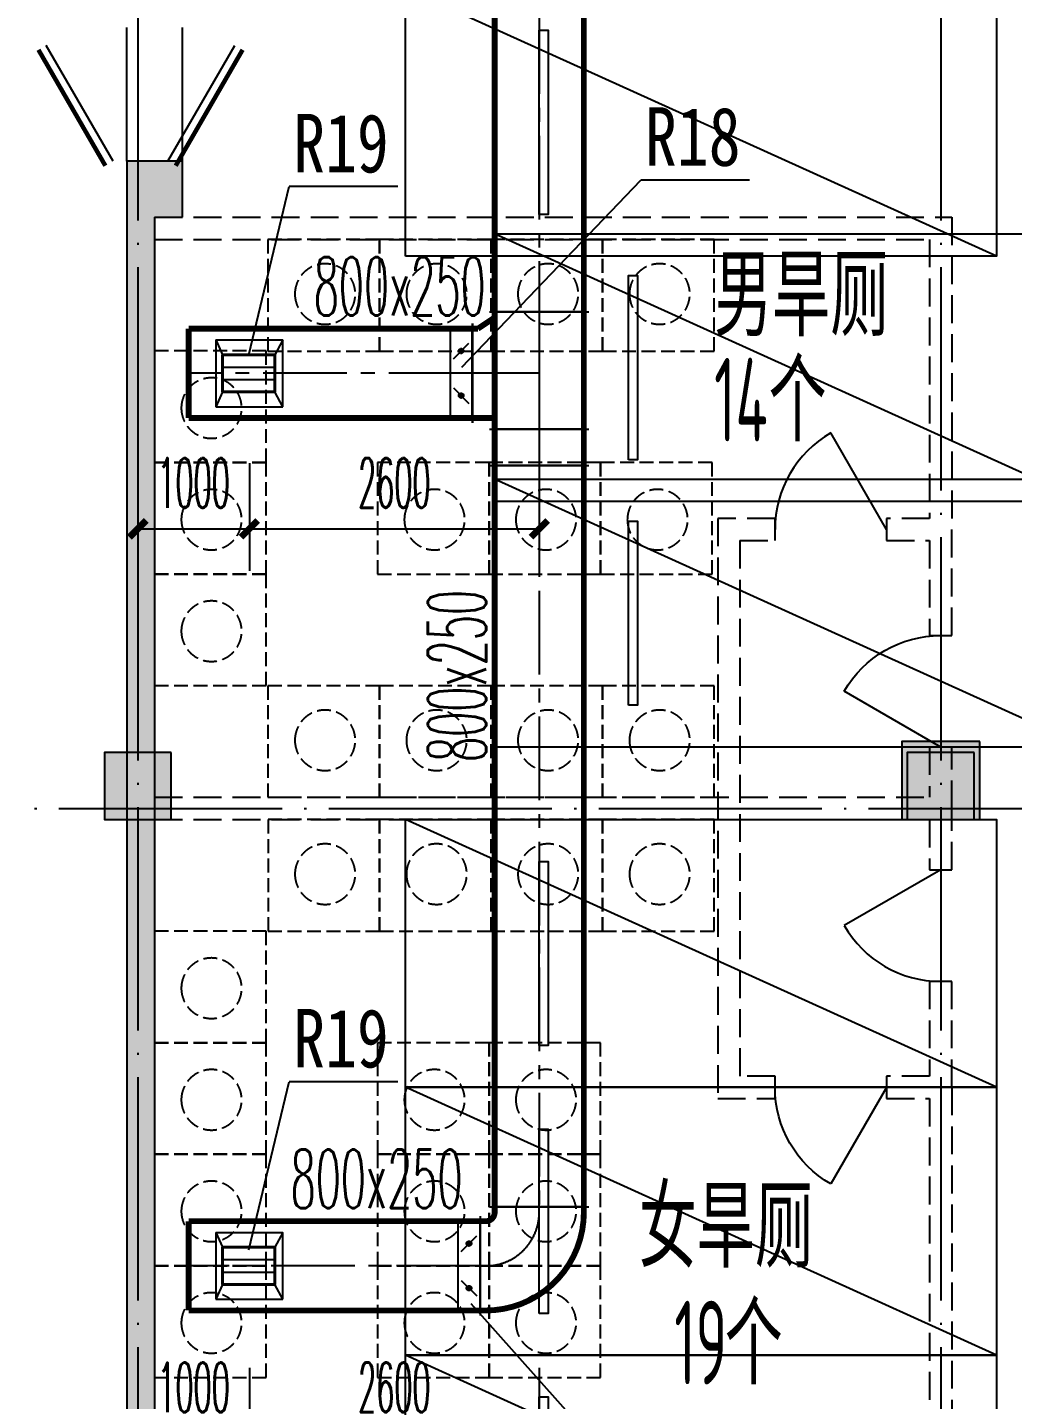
# Model space of a CAD drawing. Extents: x -888467 to -675969, y -675351 to -419232.
# Drawn here: x -776429 to -767595, y -480837 to -468539 of the extents above; entities that cross this region are included whole.
import ezdxf

# ---------------------------------------------------------------- set-up
doc = ezdxf.new("R2010")
doc.units = 0
doc.header["$LTSCALE"] = 1000
for name, pattern in [('__DASH', [0.35, 0.25, -0.1]), ('CENTER2', [1.125, 0.75, -0.125, 0.125, -0.125]), ('DASH', [0.35, 0.25, -0.1]), ('DOTE', [2.42, 2, -0.2, 0.02, -0.2])]:
    doc.linetypes.add(name, pattern=pattern)
doc.layers.get('0').update_dxf_attribs({"linetype": 'CONTINUOUS'})
doc.layers.get('Defpoints').update_dxf_attribs({"linetype": 'CONTINUOUS'})
for name, color, linetype in [('A-Pkng-Bdry', 132, 'CONTINUOUS'), ('A-WALL-PATT', 252, 'CONTINUOUS'), ('ACS_COM', 7, 'CONTINUOUS'), ('DIM_LEAD', 3, 'CONTINUOUS'), ('DOTE', 252, 'CONTINUOUS'), ('DUCT-回风风口', 7, 'CONTINUOUS'), ('DUCT-送风中心线', 5, 'CENTER2'), ('DUCT-送风标注', 3, 'CONTINUOUS'), ('DUCT-送风法兰', 3, 'CONTINUOUS'), ('DUCT-送风管', 4, 'CONTINUOUS'), ('DUCT-送风管端线', 3, 'CONTINUOUS'), ('DUCT-送风阀门', 7, 'CONTINUOUS'), ('J-战时', 6, 'CONTINUOUS'), ('TH_DIM', 3, 'CONTINUOUS'), ('停车', 32, 'CONTINUOUS'), ('建筑层', 253, 'CONTINUOUS'), ('看线', 30, 'CONTINUOUS'), ('结构柱子', 253, 'CONTINUOUS'), ('风量标注', 3, 'CONTINUOUS')]:
    doc.layers.add(name, color=color, linetype=linetype)
doc.styles.add('-黑体', font='', dxfattribs={"width": 0.8})
doc.styles.add('_TCH_DIM_T3', font='simplex.shx', dxfattribs={"width": 0.423529, "bigfont": 'gbcbig.shx'})
doc.styles.add('HZF', font='simplex.shx', dxfattribs={"width": 0.5, "bigfont": 'gbcbig.shx'})
doc.styles.get("Standard").update_dxf_attribs({"font": 'GBENOR', "bigfont": 'GBCBIG'})
doc.styles.get('-黑体').set_extended_font_data('SimHei')
doc.dimstyles.new('_TCH_ARCH&&150', dxfattribs={"dimtxt": 446.25, "dimasz": 150, "dimexe": 375, "dimexo": 450, "dimgap": 189.375, "dimtad": 1, "dimdec": 0, "dimzin": 0, "dimdsep": 46, "dimtxsty": '_TCH_DIM_T3', "dimblk": 'ARCHTICK', "dimcen": 0.09, "dimclrt": 7, "dimazin": 2, "dimtfac": 1, "dimtdec": 0, "dimtix": 1, "dimtmove": 2, "dimatfit": 3, "dimfxl": 1, "dimtolj": 1, "dimtzin": 0, "dimarcsym": 0})

# ---------------------------------------------------------------- blocks, each defined once
blk = doc.blocks.new('ltcw')
at = {"layer": 'A-Pkng-Bdry', "color": 252}
blk.add_line((28605, 362729), (26205, 357429), dxfattribs=at)
for points in [[(28605, 357429), (26205, 357429), (26205, 362729), (28605, 362729)], [(28231, 358629), (26580, 358629), (26580, 358710), (28231, 358710)]]:
    blk.add_lwpolyline(points, close=True, dxfattribs=at)
blk = doc.blocks.new('ccce')
at = {"layer": 'J-战时', "color": 5, "linetype": 'DASH', "ltscale": 0.5}
blk.add_lwpolyline([(503445, 1033554), (504445, 1033554), (504445, 1032554), (503445, 1032554), (503445, 1033554)], dxfattribs=at)
blk.add_circle((503957, 1033043), 271, dxfattribs=at)
blk = doc.blocks.new('A$C36D574B9')
at = {"layer": '看线', "xscale": -1, "rotation": 90}
for p in [(1033554, 507445), (1033554, 506445), (1033554, 505445), (1033554, 504445)]:
    blk.add_blockref('ccce', p, dxfattribs=at)
blk = doc.blocks.new('A$C2B1B7B0A')
at = {"layer": '结构柱子'}
h = blk.add_hatch(color=253, dxfattribs=at)
h.dxf.hatch_style = 1
h.paths.add_polyline_path([(88750, 25400), (88050, 25400), (88050, 24700), (88750, 24700)])
h = blk.add_hatch(color=253, dxfattribs=at)
h.dxf.hatch_style = 1
h.paths.add_polyline_path([(81500, 25300), (80900, 25300), (80900, 24700), (81500, 24700)])
at = {"layer": '结构柱子', "color": 253}
for points in [[(88750, 25400), (88050, 25400), (88050, 24700), (88750, 24700)], [(81500, 25300), (80900, 25300), (80900, 24700), (81500, 24700)]]:
    blk.add_lwpolyline(points, close=True, dxfattribs=at)
blk = doc.blocks.new('_ArchTick')
at = {"color": 0, "linetype": 'ByBlock', "const_width": 0.4}
blk.add_lwpolyline([(-0.5, -0.5), (0.5, 0.5)], dxfattribs=at)
blk = doc.blocks.new('*D512')
at = {"layer": 'Defpoints', "color": 0, "transparency": 16777216}
for p in [(-774439, -480103), (-771839, -480103), (-771839, -481141)]:
    blk.add_point(p, dxfattribs=at)
at = {"layer": 'TH_DIM', "color": 0, "lineweight": -2, "transparency": 16777216}
for p, q in [((-774439, -480553), (-774439, -481516)), ((-771839, -480553), (-771839, -481516)), ((-774439, -481141), (-771839, -481141))]:
    blk.add_line(p, q, dxfattribs=at)
at = {"layer": 'TH_DIM', "color": 0, "lineweight": -2, "transparency": 16777216, "xscale": 150, "yscale": 150, "zscale": 150, "rotation": 180}
blk.add_blockref('_ArchTick', (-774439, -481141), dxfattribs=at)
at = {"layer": 'TH_DIM', "color": 0, "lineweight": -2, "transparency": 16777216, "xscale": 150, "yscale": 150, "zscale": 150}
blk.add_blockref('_ArchTick', (-771839, -481141), dxfattribs=at)
at = {"layer": 'TH_DIM', "color": 7, "transparency": 16777216, "insert": (-773139, -480728), "char_height": 446.2, "attachment_point": 5, "style": '_TCH_DIM_T3'}
blk.add_mtext('\\A1;2600', dxfattribs=at)
blk = doc.blocks.new('*D513')
at = {"layer": 'Defpoints', "color": 0, "transparency": 16777216}
for p in [(-775439, -480103), (-774439, -480103), (-774439, -481141)]:
    blk.add_point(p, dxfattribs=at)
at = {"layer": 'TH_DIM', "color": 0, "lineweight": -2, "transparency": 16777216}
for p, q in [((-775439, -480553), (-775439, -481516)), ((-774439, -480553), (-774439, -481516)), ((-775439, -481141), (-774439, -481141))]:
    blk.add_line(p, q, dxfattribs=at)
at = {"layer": 'TH_DIM', "color": 0, "lineweight": -2, "transparency": 16777216, "xscale": 150, "yscale": 150, "zscale": 150, "rotation": 180}
blk.add_blockref('_ArchTick', (-775439, -481141), dxfattribs=at)
at = {"layer": 'TH_DIM', "color": 0, "lineweight": -2, "transparency": 16777216, "xscale": 150, "yscale": 150, "zscale": 150}
blk.add_blockref('_ArchTick', (-774439, -481141), dxfattribs=at)
at = {"layer": 'TH_DIM', "color": 7, "transparency": 16777216, "insert": (-774939, -480728), "char_height": 446.2, "attachment_point": 5, "style": '_TCH_DIM_T3'}
blk.add_mtext('\\A1;1000', dxfattribs=at)
blk = doc.blocks.new('*D514')
at = {"layer": 'Defpoints', "color": 0, "transparency": 16777216}
for p in [(-774439, -471995), (-771839, -471995), (-771839, -473033)]:
    blk.add_point(p, dxfattribs=at)
at = {"layer": 'TH_DIM', "color": 0, "lineweight": -2, "transparency": 16777216}
for p, q in [((-774439, -472445), (-774439, -473408)), ((-771839, -472445), (-771839, -473408)), ((-774439, -473033), (-771839, -473033))]:
    blk.add_line(p, q, dxfattribs=at)
at = {"layer": 'TH_DIM', "color": 0, "lineweight": -2, "transparency": 16777216, "xscale": 150, "yscale": 150, "zscale": 150, "rotation": 180}
blk.add_blockref('_ArchTick', (-774439, -473033), dxfattribs=at)
at = {"layer": 'TH_DIM', "color": 0, "lineweight": -2, "transparency": 16777216, "xscale": 150, "yscale": 150, "zscale": 150}
blk.add_blockref('_ArchTick', (-771839, -473033), dxfattribs=at)
at = {"layer": 'TH_DIM', "color": 7, "transparency": 16777216, "insert": (-773139, -472621), "char_height": 446.2, "attachment_point": 5, "style": '_TCH_DIM_T3'}
blk.add_mtext('\\A1;2600', dxfattribs=at)
blk = doc.blocks.new('*D515')
at = {"layer": 'Defpoints', "color": 0, "transparency": 16777216}
for p in [(-775439, -471995), (-774439, -471995), (-774439, -473033)]:
    blk.add_point(p, dxfattribs=at)
at = {"layer": 'TH_DIM', "color": 0, "lineweight": -2, "transparency": 16777216}
for p, q in [((-775439, -472445), (-775439, -473408)), ((-774439, -472445), (-774439, -473408)), ((-775439, -473033), (-774439, -473033))]:
    blk.add_line(p, q, dxfattribs=at)
at = {"layer": 'TH_DIM', "color": 0, "lineweight": -2, "transparency": 16777216, "xscale": 150, "yscale": 150, "zscale": 150, "rotation": 180}
blk.add_blockref('_ArchTick', (-775439, -473033), dxfattribs=at)
at = {"layer": 'TH_DIM', "color": 0, "lineweight": -2, "transparency": 16777216, "xscale": 150, "yscale": 150, "zscale": 150}
blk.add_blockref('_ArchTick', (-774439, -473033), dxfattribs=at)
at = {"layer": 'TH_DIM', "color": 7, "transparency": 16777216, "insert": (-774939, -472621), "char_height": 446.2, "attachment_point": 5, "style": '_TCH_DIM_T3'}
blk.add_mtext('\\A1;1000', dxfattribs=at)
blk = doc.blocks.new('$DorLib2D$00000193')
at = {"color": 0}
blk.add_line((-0.5, 0.1), (0.366, 0.6), dxfattribs=at)
at = {"color": 0, "const_width": 0.0333}
blk.add_lwpolyline([(-0.533, 0.158), (0.333, 0.658)], dxfattribs=at)
blk = doc.blocks.new('$DorLib2D$00000228')
at = {"color": 0}
blk.add_line((0.5, 0), (0, 0.866), dxfattribs=at)
blk.add_arc((0.5, 0), 1, 120, 180, dxfattribs=at)
blk = doc.blocks.new('$风口$00000108')
for p, q in [((-250, 135), (-190, 75)), ((-250, -135), (-250, 135)), ((250, 135), (200, 75)), ((250, 135), (250, -135)), ((200, 25), (-190, 25)), ((200, -25), (-190, -25)), ((-250, -135), (-190, -75)), ((200, -75), (250, -135)), ((250, -135), (-250, -135))]:
    blk.add_line(p, q)
at = {"linetype": 'Continuous'}
blk.add_line((250, 135), (-250, 135), dxfattribs=at)
at = {"lineweight": 40}
for p, q in [((-190, 75), (200, 75)), ((-190, -75), (-190, 75)), ((200, 75), (200, -75)), ((-190, -75), (200, -75))]:
    blk.add_line(p, q, dxfattribs=at)

msp = doc.modelspace()

# ---------------------------------------------------------------- hatches: boundary and pattern name
at = {"layer": 'A-WALL-PATT'}
for points in [[(-775039.1, -470238.7), (-775039.1, -469738.7), (-775539.1, -469738.7), (-775539.1, -470238.7)], [(-775289.1, -470238.7), (-775539.1, -470238.7), (-775539.1, -482738.6), (-775289.1, -482738.6)]]:
    msp.add_hatch(color=256, dxfattribs=at).paths.add_polyline_path(points)
at = {"layer": '建筑层'}
h = msp.add_hatch(color=253, dxfattribs=at)
h.dxf.hatch_style = 1
h.paths.add_polyline_path([(-775139.1, -475038.7), (-775739.1, -475038.7), (-775739.1, -475638.7), (-775139.1, -475638.7)])
h = msp.add_hatch(color=253, dxfattribs=at)
h.dxf.hatch_style = 1
h.paths.add_polyline_path([(-767939.1, -475038.7), (-768539.1, -475038.7), (-768539.1, -475638.7), (-767939.1, -475638.7)])

# ---------------------------------------------------------------- linework, layer by layer
at = {"layer": 'DIM_LEAD'}
for p, q in [((-772533.6, -471582.9, 2310), (-770928.1, -469906.2, -12690)), ((-769953.6, -469906.2, -12690), (-770928.1, -469906.2, -12690)), ((-773108.5, -469965.7, -16431.9), (-774083, -469965.7, -16431.9)), ((-773108.5, -477987.8, -16431.9), (-774083, -477987.8, -16431.9)), ((-772452.2, -479975.2, 2310), (-770928.1, -481688.3, -12690))]:
    msp.add_line(p, q, dxfattribs=at)
at = {"layer": 'DOTE', "linetype": 'DOTE'}
for p, q in [((-775439.1, -448908.1), (-775439.1, -497433.1)), ((-768239.1, -448908.1), (-768239.1, -497433.1)), ((-860846.2, -475538.7), (-713239.1, -475538.7))]:
    msp.add_line(p, q, dxfattribs=at)
at = {"layer": 'DUCT-送风中心线'}
for p, q in [((-771839.1, -465009.7), (-771839.1, -471088.5)), ((-771839.1, -471088.7), (-771839.1, -471638.7)), ((-772439.5, -471638.7), (-774983.4, -471638.7)), ((-771839.1, -471638.7), (-772439.1, -471638.7)), ((-771839.1, -471638.7), (-771839.1, -472138.7)), ((-771839.1, -472138.7), (-771839.1, -472463.7)), ((-771839.1, -472463.9), (-771839.1, -479108.5)), ((-771839.1, -479158.7), (-771839.1, -479108.7)), ((-772369.5, -479638.7), (-774983.4, -479638.7)), ((-772369.1, -479638.7), (-772319.1, -479638.7))]:
    msp.add_line(p, q, dxfattribs=at)
msp.add_arc((-772319.1, -479158.7), 480, 270, 0, dxfattribs=at)
at = {"layer": 'DUCT-送风法兰'}
for p, q in [((-772284.1, -471088.6), (-771394.1, -471088.6)), ((-772439.4, -471193.7), (-772439.4, -472083.7)), ((-772439.2, -471193.7), (-772439.2, -472083.7)), ((-772284.1, -472138.6), (-771394.1, -472138.6)), ((-772284.1, -472138.8), (-771394.1, -472138.8)), ((-772284.1, -472463.8), (-771394.1, -472463.8)), ((-772284.1, -479108.6), (-771394.1, -479108.6)), ((-772369.4, -479193.7), (-772369.4, -480083.7)), ((-772369.2, -479193.7), (-772369.2, -480083.7))]:
    msp.add_line(p, q, dxfattribs=at)
at = {"layer": 'DUCT-送风管'}
for p, q in [((-772639.5, -471238.7, 0), (-772439.5, -471238.7, 0)), ((-772439.5, -472038.7, 0), (-772639.5, -472038.7, 0)), ((-772569.5, -479238.7, 0), (-772369.5, -479238.7, 0)), ((-772369.5, -480038.7, 0), (-772569.5, -480038.7, 0))]:
    msp.add_line(p, q, dxfattribs=at)
at = {"layer": 'DUCT-送风管', "const_width": 52.5}
for points in [[(-772239.1, -465009.7), (-772239.1, -471088.5)], [(-771439.1, -471088.5), (-771439.1, -465009.7)], [(-772239.1, -471138.7), (-772389.1, -471238.7)], [(-772239.1, -471088.7), (-772239.1, -471138.7)], [(-772239.1, -471138.7), (-772239.1, -472038.7)], [(-771439.1, -472138.7), (-771439.1, -471088.7)], [(-772439.5, -471238.7), (-774983.4, -471238.7)], [(-774983.4, -471238.7), (-774983.4, -472038.7)], [(-772389.1, -471238.7), (-772439.1, -471238.7)], [(-774983.4, -472038.7), (-772439.5, -472038.7)], [(-772439.1, -472038.7), (-772239.1, -472038.7)], [(-772239.1, -472038.7), (-772239.1, -472138.7)], [(-772239.1, -472138.7), (-772239.1, -472463.7)], [(-771439.1, -472138.7), (-771439.1, -472463.7)], [(-772239.1, -472463.9), (-772239.1, -479108.5)], [(-771439.1, -479108.5), (-771439.1, -472463.9)], [(-772239.1, -479108.7), (-772239.1, -479158.7)], [(-771439.1, -479158.7), (-771439.1, -479108.7)], [(-772369.5, -479238.7), (-774983.4, -479238.7)], [(-774983.4, -479238.7), (-774983.4, -480038.7)], [(-772319.1, -479238.7), (-772369.1, -479238.7)], [(-774983.4, -480038.7), (-772369.5, -480038.7)], [(-772369.1, -480038.7), (-772319.1, -480038.7)]]:
    msp.add_lwpolyline(points, dxfattribs=at)
for points in [[(-772319.1, -480038.7, 0.4142136), (-771439.1, -479158.7)], [(-772319.1, -479238.7, 0.4142136), (-772239.1, -479158.7)]]:
    msp.add_lwpolyline(points, format="xyb", dxfattribs=at)
at = {"layer": 'DUCT-送风管端线'}
for p, q in [((-772239.1, -471088.5), (-771439.1, -471088.5)), ((-771439.1, -471088.7), (-772239.1, -471088.7)), ((-772639.5, -471238.7, 0), (-772639.5, -472038.7, 0)), ((-772439.5, -471238.7, 0), (-772439.5, -472038.7, 0)), ((-772439.5, -472038.7), (-772439.5, -471238.7)), ((-772439.1, -471238.7), (-772439.1, -472038.7)), ((-772239.1, -472138.7), (-771439.1, -472138.7)), ((-771439.1, -472138.7), (-772239.1, -472138.7)), ((-772239.1, -472463.7), (-771439.1, -472463.7)), ((-771439.1, -472463.9), (-772239.1, -472463.9)), ((-772239.1, -479108.5), (-771439.1, -479108.5)), ((-771439.1, -479108.7), (-772239.1, -479108.7)), ((-772569.5, -479238.7, 0), (-772569.5, -480038.7, 0)), ((-772369.5, -479238.7, 0), (-772369.5, -480038.7, 0)), ((-772369.5, -480038.7), (-772369.5, -479238.7)), ((-772369.1, -480038.7), (-772369.1, -479238.7))]:
    msp.add_line(p, q, dxfattribs=at)
at = {"layer": 'DUCT-送风阀门'}
for p, q in [((-772609.5, -471508.7, 0), (-772469.5, -471368.7, 0)), ((-772561.6, -471438.7, 0), (-772561.2, -471434.7, 0)), ((-772561.2, -471442.8, 0), (-772561.6, -471438.7, 0)), ((-772561.2, -471434.7, 0), (-772560.1, -471430.7, 0)), ((-772560.1, -471446.7, 0), (-772561.2, -471442.8, 0)), ((-772560.1, -471430.7, 0), (-772558.3, -471427.1, 0)), ((-772558.3, -471450.4, 0), (-772560.1, -471446.7, 0)), ((-772558.3, -471427.1, 0), (-772555.8, -471423.8, 0)), ((-772555.8, -471453.7, 0), (-772558.3, -471450.4, 0)), ((-772555.8, -471423.8, 0), (-772552.8, -471421, 0)), ((-772552.8, -471456.4, 0), (-772555.8, -471453.7, 0)), ((-772554.5, -471438.7, 0), (-772554.2, -471435.9, 0)), ((-772554.2, -471441.6, 0), (-772554.5, -471438.7, 0)), ((-772554.2, -471435.9, 0), (-772553.4, -471433.1, 0)), ((-772553.4, -471444.3, 0), (-772554.2, -471441.6, 0)), ((-772553.4, -471433.1, 0), (-772552.1, -471430.6, 0)), ((-772552.1, -471446.8, 0), (-772553.4, -471444.3, 0)), ((-772552.8, -471421, 0), (-772549.3, -471418.9, 0)), ((-772549.3, -471458.6, 0), (-772552.8, -471456.4, 0)), ((-772552.1, -471430.6, 0), (-772550.3, -471428.4, 0)), ((-772550.3, -471449.1, 0), (-772552.1, -471446.8, 0)), ((-772550.3, -471428.4, 0), (-772548.2, -471426.5, 0)), ((-772548.2, -471450.9, 0), (-772550.3, -471449.1, 0)), ((-772550.2, -471438.7, 0), (-772550, -471436.7, 0)), ((-772550, -471440.8, 0), (-772550.2, -471438.7, 0)), ((-772550, -471436.7, 0), (-772549.4, -471434.7, 0)), ((-772549.4, -471442.7, 0), (-772550, -471440.8, 0)), ((-772549.4, -471434.7, 0), (-772548.5, -471432.9, 0)), ((-772548.5, -471444.5, 0), (-772549.4, -471442.7, 0)), ((-772549.3, -471418.9, 0), (-772545.5, -471417.4, 0)), ((-772545.5, -471460, 0), (-772549.3, -471458.6, 0)), ((-772548.5, -471432.9, 0), (-772547.2, -471431.3, 0)), ((-772547.2, -471446.1, 0), (-772548.5, -471444.5, 0)), ((-772548.2, -471426.5, 0), (-772545.7, -471425.1, 0)), ((-772545.7, -471452.4, 0), (-772548.2, -471450.9, 0)), ((-772547.2, -471431.3, 0), (-772545.7, -471430, 0)), ((-772545.7, -471447.5, 0), (-772547.2, -471446.1, 0)), ((-772545.7, -471425.1, 0), (-772543, -471424.1, 0)), ((-772545.7, -471430, 0), (-772543.9, -471429, 0)), ((-772543.9, -471448.5, 0), (-772545.7, -471447.5, 0)), ((-772543, -471453.3, 0), (-772545.7, -471452.4, 0)), ((-772545.5, -471417.4, 0), (-772541.5, -471416.7, 0)), ((-772541.5, -471460.8, 0), (-772545.5, -471460, 0)), ((-772543.9, -471429, 0), (-772542, -471428.3, 0)), ((-772542, -471449.2, 0), (-772543.9, -471448.5, 0)), ((-772543, -471424.1, 0), (-772540.2, -471423.7, 0)), ((-772540.2, -471453.7, 0), (-772543, -471453.3, 0)), ((-772542, -471428.3, 0), (-772540, -471428, 0)), ((-772540, -471449.4, 0), (-772542, -471449.2, 0)), ((-772541.5, -471416.7, 0), (-772537.4, -471416.7, 0)), ((-772537.4, -471460.8, 0), (-772541.5, -471460.8, 0)), ((-772540.2, -471423.7, 0), (-772537.3, -471423.9, 0)), ((-772537.3, -471453.6, 0), (-772540.2, -471453.7, 0)), ((-772540, -471428, 0), (-772537.9, -471428.1, 0)), ((-772537.9, -471449.3, 0), (-772540, -471449.4, 0)), ((-772537.9, -471428.1, 0), (-772536, -471428.6, 0)), ((-772536, -471448.9, 0), (-772537.9, -471449.3, 0)), ((-772537.4, -471416.7, 0), (-772533.4, -471417.4, 0)), ((-772533.4, -471460, 0), (-772537.4, -471460.8, 0)), ((-772537.3, -471423.9, 0), (-772534.6, -471424.5, 0)), ((-772534.6, -471452.9, 0), (-772537.3, -471453.6, 0)), ((-772536, -471428.6, 0), (-772534.1, -471429.4, 0)), ((-772534.1, -471448, 0), (-772536, -471448.9, 0)), ((-772534.6, -471424.5, 0), (-772532, -471425.7, 0)), ((-772532, -471451.7, 0), (-772534.6, -471452.9, 0)), ((-772534.1, -471429.4, 0), (-772532.4, -471430.6, 0)), ((-772532.4, -471446.8, 0), (-772534.1, -471448, 0)), ((-772533.4, -471417.4, 0), (-772529.6, -471418.9, 0)), ((-772529.6, -471458.6, 0), (-772533.4, -471460, 0)), ((-772532.4, -471430.6, 0), (-772531, -471432.1, 0)), ((-772531, -471445.4, 0), (-772532.4, -471446.8, 0)), ((-772532, -471425.7, 0), (-772529.6, -471427.4, 0)), ((-772529.6, -471450.1, 0), (-772532, -471451.7, 0)), ((-772531, -471432.1, 0), (-772529.9, -471433.8, 0)), ((-772529.9, -471443.6, 0), (-772531, -471445.4, 0)), ((-772529.9, -471433.8, 0), (-772529.2, -471435.7, 0)), ((-772529.2, -471441.7, 0), (-772529.9, -471443.6, 0)), ((-772529.6, -471418.9, 0), (-772526.1, -471421, 0)), ((-772529.6, -471427.4, 0), (-772527.7, -471429.4, 0)), ((-772527.7, -471448, 0), (-772529.6, -471450.1, 0)), ((-772526.1, -471456.4, 0), (-772529.6, -471458.6, 0)), ((-772529.2, -471435.7, 0), (-772528.8, -471437.7, 0)), ((-772528.8, -471439.7, 0), (-772529.2, -471441.7, 0)), ((-772528.8, -471437.7, 0), (-772528.8, -471439.7, 0)), ((-772527.7, -471429.4, 0), (-772526.1, -471431.8, 0)), ((-772526.1, -471445.6, 0), (-772527.7, -471448, 0)), ((-772526.1, -471421, 0), (-772523.1, -471423.8, 0)), ((-772526.1, -471431.8, 0), (-772525.1, -471434.5, 0)), ((-772525.1, -471443, 0), (-772526.1, -471445.6, 0)), ((-772523.1, -471453.7, 0), (-772526.1, -471456.4, 0)), ((-772525.1, -471434.5, 0), (-772524.5, -471437.3, 0)), ((-772524.5, -471440.2, 0), (-772525.1, -471443, 0)), ((-772524.5, -471437.3, 0), (-772524.5, -471440.2, 0)), ((-772523.1, -471423.8, 0), (-772520.6, -471427.1, 0)), ((-772520.6, -471450.4, 0), (-772523.1, -471453.7, 0)), ((-772520.6, -471427.1, 0), (-772518.8, -471430.7, 0)), ((-772518.8, -471446.7, 0), (-772520.6, -471450.4, 0)), ((-772518.8, -471430.7, 0), (-772517.7, -471434.7, 0)), ((-772517.7, -471442.8, 0), (-772518.8, -471446.7, 0)), ((-772517.7, -471434.7, 0), (-772517.3, -471438.7, 0)), ((-772517.3, -471438.7, 0), (-772517.7, -471442.8, 0)), ((-772609.5, -471768.7, 0), (-772469.5, -471908.7, 0)), ((-772561.6, -471838.7, 0), (-772561.2, -471834.7, 0)), ((-772561.2, -471842.8, 0), (-772561.6, -471838.7, 0)), ((-772561.2, -471834.7, 0), (-772560.1, -471830.7, 0)), ((-772560.1, -471846.7, 0), (-772561.2, -471842.8, 0)), ((-772560.1, -471830.7, 0), (-772558.3, -471827.1, 0)), ((-772558.3, -471850.4, 0), (-772560.1, -471846.7, 0)), ((-772558.3, -471827.1, 0), (-772555.8, -471823.8, 0)), ((-772555.8, -471853.7, 0), (-772558.3, -471850.4, 0)), ((-772555.8, -471823.8, 0), (-772552.8, -471821, 0)), ((-772552.8, -471856.4, 0), (-772555.8, -471853.7, 0)), ((-772554.5, -471838.7, 0), (-772554.2, -471835.9, 0)), ((-772554.2, -471841.6, 0), (-772554.5, -471838.7, 0)), ((-772554.2, -471835.9, 0), (-772553.4, -471833.1, 0)), ((-772553.4, -471844.3, 0), (-772554.2, -471841.6, 0)), ((-772553.4, -471833.1, 0), (-772552.1, -471830.6, 0)), ((-772552.1, -471846.8, 0), (-772553.4, -471844.3, 0)), ((-772552.8, -471821, 0), (-772549.3, -471818.9, 0)), ((-772549.3, -471858.6, 0), (-772552.8, -471856.4, 0)), ((-772552.1, -471830.6, 0), (-772550.3, -471828.4, 0)), ((-772550.3, -471849.1, 0), (-772552.1, -471846.8, 0)), ((-772550.3, -471828.4, 0), (-772548.2, -471826.5, 0)), ((-772548.2, -471850.9, 0), (-772550.3, -471849.1, 0)), ((-772550.2, -471838.7, 0), (-772550, -471836.7, 0)), ((-772550, -471840.8, 0), (-772550.2, -471838.7, 0)), ((-772550, -471836.7, 0), (-772549.4, -471834.7, 0)), ((-772549.4, -471842.7, 0), (-772550, -471840.8, 0)), ((-772549.4, -471834.7, 0), (-772548.5, -471832.9, 0)), ((-772548.5, -471844.5, 0), (-772549.4, -471842.7, 0)), ((-772549.3, -471818.9, 0), (-772545.5, -471817.4, 0)), ((-772545.5, -471860, 0), (-772549.3, -471858.6, 0)), ((-772548.5, -471832.9, 0), (-772547.2, -471831.3, 0)), ((-772547.2, -471846.1, 0), (-772548.5, -471844.5, 0)), ((-772548.2, -471826.5, 0), (-772545.7, -471825.1, 0)), ((-772545.7, -471852.4, 0), (-772548.2, -471850.9, 0)), ((-772547.2, -471831.3, 0), (-772545.7, -471830, 0)), ((-772545.7, -471847.5, 0), (-772547.2, -471846.1, 0)), ((-772545.7, -471825.1, 0), (-772543, -471824.1, 0)), ((-772545.7, -471830, 0), (-772543.9, -471829, 0)), ((-772543.9, -471848.5, 0), (-772545.7, -471847.5, 0)), ((-772543, -471853.3, 0), (-772545.7, -471852.4, 0)), ((-772545.5, -471817.4, 0), (-772541.5, -471816.7, 0)), ((-772541.5, -471860.8, 0), (-772545.5, -471860, 0)), ((-772543.9, -471829, 0), (-772542, -471828.3, 0)), ((-772542, -471849.2, 0), (-772543.9, -471848.5, 0)), ((-772543, -471824.1, 0), (-772540.2, -471823.7, 0)), ((-772540.2, -471853.7, 0), (-772543, -471853.3, 0)), ((-772542, -471828.3, 0), (-772540, -471828, 0)), ((-772540, -471849.4, 0), (-772542, -471849.2, 0)), ((-772541.5, -471816.7, 0), (-772537.4, -471816.7, 0)), ((-772537.4, -471860.8, 0), (-772541.5, -471860.8, 0)), ((-772540.2, -471823.7, 0), (-772537.3, -471823.9, 0)), ((-772537.3, -471853.6, 0), (-772540.2, -471853.7, 0)), ((-772540, -471828, 0), (-772537.9, -471828.1, 0)), ((-772537.9, -471849.3, 0), (-772540, -471849.4, 0)), ((-772537.9, -471828.1, 0), (-772536, -471828.6, 0)), ((-772536, -471848.9, 0), (-772537.9, -471849.3, 0)), ((-772537.4, -471816.7, 0), (-772533.4, -471817.4, 0)), ((-772533.4, -471860, 0), (-772537.4, -471860.8, 0)), ((-772537.3, -471823.9, 0), (-772534.6, -471824.5, 0)), ((-772534.6, -471852.9, 0), (-772537.3, -471853.6, 0)), ((-772536, -471828.6, 0), (-772534.1, -471829.4, 0)), ((-772534.1, -471848, 0), (-772536, -471848.9, 0)), ((-772534.6, -471824.5, 0), (-772532, -471825.7, 0)), ((-772532, -471851.7, 0), (-772534.6, -471852.9, 0)), ((-772534.1, -471829.4, 0), (-772532.4, -471830.6, 0)), ((-772532.4, -471846.8, 0), (-772534.1, -471848, 0)), ((-772533.4, -471817.4, 0), (-772529.6, -471818.9, 0)), ((-772529.6, -471858.6, 0), (-772533.4, -471860, 0)), ((-772532.4, -471830.6, 0), (-772531, -471832.1, 0)), ((-772531, -471845.4, 0), (-772532.4, -471846.8, 0)), ((-772532, -471825.7, 0), (-772529.6, -471827.4, 0)), ((-772529.6, -471850.1, 0), (-772532, -471851.7, 0)), ((-772531, -471832.1, 0), (-772529.9, -471833.8, 0)), ((-772529.9, -471843.6, 0), (-772531, -471845.4, 0)), ((-772529.9, -471833.8, 0), (-772529.2, -471835.7, 0)), ((-772529.2, -471841.7, 0), (-772529.9, -471843.6, 0)), ((-772529.6, -471818.9, 0), (-772526.1, -471821, 0)), ((-772529.6, -471827.4, 0), (-772527.7, -471829.4, 0)), ((-772527.7, -471848, 0), (-772529.6, -471850.1, 0)), ((-772526.1, -471856.4, 0), (-772529.6, -471858.6, 0)), ((-772529.2, -471835.7, 0), (-772528.8, -471837.7, 0)), ((-772528.8, -471839.7, 0), (-772529.2, -471841.7, 0)), ((-772528.8, -471837.7, 0), (-772528.8, -471839.7, 0)), ((-772527.7, -471829.4, 0), (-772526.1, -471831.8, 0)), ((-772526.1, -471845.6, 0), (-772527.7, -471848, 0)), ((-772526.1, -471821, 0), (-772523.1, -471823.8, 0)), ((-772526.1, -471831.8, 0), (-772525.1, -471834.5, 0)), ((-772525.1, -471843, 0), (-772526.1, -471845.6, 0)), ((-772523.1, -471853.7, 0), (-772526.1, -471856.4, 0)), ((-772525.1, -471834.5, 0), (-772524.5, -471837.3, 0)), ((-772524.5, -471840.2, 0), (-772525.1, -471843, 0)), ((-772524.5, -471837.3, 0), (-772524.5, -471840.2, 0)), ((-772523.1, -471823.8, 0), (-772520.6, -471827.1, 0)), ((-772520.6, -471850.4, 0), (-772523.1, -471853.7, 0)), ((-772520.6, -471827.1, 0), (-772518.8, -471830.7, 0)), ((-772518.8, -471846.7, 0), (-772520.6, -471850.4, 0)), ((-772518.8, -471830.7, 0), (-772517.7, -471834.7, 0)), ((-772517.7, -471842.8, 0), (-772518.8, -471846.7, 0)), ((-772517.7, -471834.7, 0), (-772517.3, -471838.7, 0)), ((-772517.3, -471838.7, 0), (-772517.7, -471842.8, 0)), ((-772539.5, -479508.7, 0), (-772399.5, -479368.7, 0)), ((-772491.6, -479438.7, 0), (-772491.2, -479434.7, 0)), ((-772491.2, -479442.8, 0), (-772491.6, -479438.7, 0)), ((-772491.2, -479434.7, 0), (-772490.1, -479430.7, 0)), ((-772490.1, -479446.7, 0), (-772491.2, -479442.8, 0)), ((-772490.1, -479430.7, 0), (-772488.3, -479427.1, 0)), ((-772488.3, -479450.4, 0), (-772490.1, -479446.7, 0)), ((-772488.3, -479427.1, 0), (-772485.8, -479423.8, 0)), ((-772485.8, -479453.7, 0), (-772488.3, -479450.4, 0)), ((-772485.8, -479423.8, 0), (-772482.8, -479421, 0)), ((-772482.8, -479456.4, 0), (-772485.8, -479453.7, 0)), ((-772484.5, -479438.7, 0), (-772484.2, -479435.9, 0)), ((-772484.2, -479441.6, 0), (-772484.5, -479438.7, 0)), ((-772484.2, -479435.9, 0), (-772483.4, -479433.1, 0)), ((-772483.4, -479444.3, 0), (-772484.2, -479441.6, 0)), ((-772483.4, -479433.1, 0), (-772482.1, -479430.6, 0)), ((-772482.1, -479446.8, 0), (-772483.4, -479444.3, 0)), ((-772482.8, -479421, 0), (-772479.3, -479418.9, 0)), ((-772479.3, -479458.6, 0), (-772482.8, -479456.4, 0)), ((-772482.1, -479430.6, 0), (-772480.3, -479428.4, 0)), ((-772480.3, -479449.1, 0), (-772482.1, -479446.8, 0)), ((-772480.3, -479428.4, 0), (-772478.2, -479426.5, 0)), ((-772478.2, -479450.9, 0), (-772480.3, -479449.1, 0)), ((-772480.2, -479438.7, 0), (-772480, -479436.7, 0)), ((-772480, -479440.8, 0), (-772480.2, -479438.7, 0)), ((-772480, -479436.7, 0), (-772479.4, -479434.7, 0)), ((-772479.4, -479442.7, 0), (-772480, -479440.8, 0)), ((-772479.4, -479434.7, 0), (-772478.5, -479432.9, 0)), ((-772478.5, -479444.5, 0), (-772479.4, -479442.7, 0)), ((-772479.3, -479418.9, 0), (-772475.5, -479417.4, 0)), ((-772475.5, -479460, 0), (-772479.3, -479458.6, 0)), ((-772478.5, -479432.9, 0), (-772477.2, -479431.3, 0)), ((-772477.2, -479446.1, 0), (-772478.5, -479444.5, 0)), ((-772478.2, -479426.5, 0), (-772475.7, -479425.1, 0)), ((-772475.7, -479452.4, 0), (-772478.2, -479450.9, 0)), ((-772477.2, -479431.3, 0), (-772475.7, -479430, 0)), ((-772475.7, -479447.5, 0), (-772477.2, -479446.1, 0)), ((-772475.7, -479425.1, 0), (-772473, -479424.1, 0)), ((-772475.7, -479430, 0), (-772473.9, -479429, 0)), ((-772473.9, -479448.5, 0), (-772475.7, -479447.5, 0)), ((-772473, -479453.3, 0), (-772475.7, -479452.4, 0)), ((-772475.5, -479417.4, 0), (-772471.5, -479416.7, 0)), ((-772471.5, -479460.8, 0), (-772475.5, -479460, 0)), ((-772473.9, -479429, 0), (-772472, -479428.3, 0)), ((-772472, -479449.2, 0), (-772473.9, -479448.5, 0)), ((-772473, -479424.1, 0), (-772470.2, -479423.7, 0)), ((-772470.2, -479453.7, 0), (-772473, -479453.3, 0)), ((-772472, -479428.3, 0), (-772470, -479428, 0)), ((-772470, -479449.4, 0), (-772472, -479449.2, 0)), ((-772471.5, -479416.7, 0), (-772467.4, -479416.7, 0)), ((-772467.4, -479460.8, 0), (-772471.5, -479460.8, 0)), ((-772470.2, -479423.7, 0), (-772467.3, -479423.9, 0)), ((-772467.3, -479453.6, 0), (-772470.2, -479453.7, 0)), ((-772470, -479428, 0), (-772467.9, -479428.1, 0)), ((-772467.9, -479449.3, 0), (-772470, -479449.4, 0)), ((-772467.9, -479428.1, 0), (-772466, -479428.6, 0)), ((-772466, -479448.9, 0), (-772467.9, -479449.3, 0)), ((-772467.4, -479416.7, 0), (-772463.4, -479417.4, 0)), ((-772463.4, -479460, 0), (-772467.4, -479460.8, 0)), ((-772467.3, -479423.9, 0), (-772464.6, -479424.5, 0)), ((-772464.6, -479452.9, 0), (-772467.3, -479453.6, 0)), ((-772466, -479428.6, 0), (-772464.1, -479429.4, 0)), ((-772464.1, -479448, 0), (-772466, -479448.9, 0)), ((-772464.6, -479424.5, 0), (-772462, -479425.7, 0)), ((-772462, -479451.7, 0), (-772464.6, -479452.9, 0)), ((-772464.1, -479429.4, 0), (-772462.4, -479430.6, 0)), ((-772462.4, -479446.8, 0), (-772464.1, -479448, 0)), ((-772463.4, -479417.4, 0), (-772459.6, -479418.9, 0)), ((-772459.6, -479458.6, 0), (-772463.4, -479460, 0)), ((-772462.4, -479430.6, 0), (-772461, -479432.1, 0)), ((-772461, -479445.4, 0), (-772462.4, -479446.8, 0)), ((-772462, -479425.7, 0), (-772459.6, -479427.4, 0)), ((-772459.6, -479450.1, 0), (-772462, -479451.7, 0)), ((-772461, -479432.1, 0), (-772459.9, -479433.8, 0)), ((-772459.9, -479443.6, 0), (-772461, -479445.4, 0)), ((-772459.9, -479433.8, 0), (-772459.2, -479435.7, 0)), ((-772459.2, -479441.7, 0), (-772459.9, -479443.6, 0)), ((-772459.6, -479418.9, 0), (-772456.1, -479421, 0)), ((-772459.6, -479427.4, 0), (-772457.7, -479429.4, 0)), ((-772457.7, -479448, 0), (-772459.6, -479450.1, 0)), ((-772456.1, -479456.4, 0), (-772459.6, -479458.6, 0)), ((-772459.2, -479435.7, 0), (-772458.8, -479437.7, 0)), ((-772458.8, -479439.7, 0), (-772459.2, -479441.7, 0)), ((-772458.8, -479437.7, 0), (-772458.8, -479439.7, 0)), ((-772457.7, -479429.4, 0), (-772456.1, -479431.8, 0)), ((-772456.1, -479445.6, 0), (-772457.7, -479448, 0)), ((-772456.1, -479421, 0), (-772453.1, -479423.8, 0)), ((-772456.1, -479431.8, 0), (-772455.1, -479434.5, 0)), ((-772455.1, -479443, 0), (-772456.1, -479445.6, 0)), ((-772453.1, -479453.7, 0), (-772456.1, -479456.4, 0)), ((-772455.1, -479434.5, 0), (-772454.5, -479437.3, 0)), ((-772454.5, -479440.2, 0), (-772455.1, -479443, 0)), ((-772454.5, -479437.3, 0), (-772454.5, -479440.2, 0)), ((-772453.1, -479423.8, 0), (-772450.6, -479427.1, 0)), ((-772450.6, -479450.4, 0), (-772453.1, -479453.7, 0)), ((-772450.6, -479427.1, 0), (-772448.8, -479430.7, 0)), ((-772448.8, -479446.7, 0), (-772450.6, -479450.4, 0)), ((-772448.8, -479430.7, 0), (-772447.7, -479434.7, 0)), ((-772447.7, -479442.8, 0), (-772448.8, -479446.7, 0)), ((-772447.7, -479434.7, 0), (-772447.3, -479438.7, 0)), ((-772447.3, -479438.7, 0), (-772447.7, -479442.8, 0)), ((-772539.5, -479768.7, 0), (-772399.5, -479908.7, 0)), ((-772491.6, -479838.7, 0), (-772491.2, -479834.7, 0)), ((-772491.2, -479842.8, 0), (-772491.6, -479838.7, 0)), ((-772491.2, -479834.7, 0), (-772490.1, -479830.7, 0)), ((-772490.1, -479846.7, 0), (-772491.2, -479842.8, 0)), ((-772490.1, -479830.7, 0), (-772488.3, -479827.1, 0)), ((-772488.3, -479850.4, 0), (-772490.1, -479846.7, 0)), ((-772488.3, -479827.1, 0), (-772485.8, -479823.8, 0)), ((-772485.8, -479853.7, 0), (-772488.3, -479850.4, 0)), ((-772485.8, -479823.8, 0), (-772482.8, -479821, 0)), ((-772482.8, -479856.4, 0), (-772485.8, -479853.7, 0)), ((-772484.5, -479838.7, 0), (-772484.2, -479835.9, 0)), ((-772484.2, -479841.6, 0), (-772484.5, -479838.7, 0)), ((-772484.2, -479835.9, 0), (-772483.4, -479833.1, 0)), ((-772483.4, -479844.3, 0), (-772484.2, -479841.6, 0)), ((-772483.4, -479833.1, 0), (-772482.1, -479830.6, 0)), ((-772482.1, -479846.8, 0), (-772483.4, -479844.3, 0)), ((-772482.8, -479821, 0), (-772479.3, -479818.9, 0)), ((-772479.3, -479858.6, 0), (-772482.8, -479856.4, 0)), ((-772482.1, -479830.6, 0), (-772480.3, -479828.4, 0)), ((-772480.3, -479849.1, 0), (-772482.1, -479846.8, 0)), ((-772480.3, -479828.4, 0), (-772478.2, -479826.5, 0)), ((-772478.2, -479850.9, 0), (-772480.3, -479849.1, 0)), ((-772480.2, -479838.7, 0), (-772480, -479836.7, 0)), ((-772480, -479840.8, 0), (-772480.2, -479838.7, 0)), ((-772480, -479836.7, 0), (-772479.4, -479834.7, 0)), ((-772479.4, -479842.7, 0), (-772480, -479840.8, 0)), ((-772479.4, -479834.7, 0), (-772478.5, -479832.9, 0)), ((-772478.5, -479844.5, 0), (-772479.4, -479842.7, 0)), ((-772479.3, -479818.9, 0), (-772475.5, -479817.4, 0)), ((-772475.5, -479860, 0), (-772479.3, -479858.6, 0)), ((-772478.5, -479832.9, 0), (-772477.2, -479831.3, 0)), ((-772477.2, -479846.1, 0), (-772478.5, -479844.5, 0)), ((-772478.2, -479826.5, 0), (-772475.7, -479825.1, 0)), ((-772475.7, -479852.4, 0), (-772478.2, -479850.9, 0)), ((-772477.2, -479831.3, 0), (-772475.7, -479830, 0)), ((-772475.7, -479847.5, 0), (-772477.2, -479846.1, 0)), ((-772475.7, -479825.1, 0), (-772473, -479824.1, 0)), ((-772475.7, -479830, 0), (-772473.9, -479829, 0)), ((-772473.9, -479848.5, 0), (-772475.7, -479847.5, 0)), ((-772473, -479853.3, 0), (-772475.7, -479852.4, 0)), ((-772475.5, -479817.4, 0), (-772471.5, -479816.7, 0)), ((-772471.5, -479860.8, 0), (-772475.5, -479860, 0)), ((-772473.9, -479829, 0), (-772472, -479828.3, 0)), ((-772472, -479849.2, 0), (-772473.9, -479848.5, 0)), ((-772473, -479824.1, 0), (-772470.2, -479823.7, 0)), ((-772470.2, -479853.7, 0), (-772473, -479853.3, 0)), ((-772472, -479828.3, 0), (-772470, -479828, 0)), ((-772470, -479849.4, 0), (-772472, -479849.2, 0)), ((-772471.5, -479816.7, 0), (-772467.4, -479816.7, 0)), ((-772467.4, -479860.8, 0), (-772471.5, -479860.8, 0)), ((-772470.2, -479823.7, 0), (-772467.3, -479823.9, 0)), ((-772467.3, -479853.6, 0), (-772470.2, -479853.7, 0)), ((-772470, -479828, 0), (-772467.9, -479828.1, 0)), ((-772467.9, -479849.3, 0), (-772470, -479849.4, 0)), ((-772467.9, -479828.1, 0), (-772466, -479828.6, 0)), ((-772466, -479848.9, 0), (-772467.9, -479849.3, 0)), ((-772467.4, -479816.7, 0), (-772463.4, -479817.4, 0)), ((-772463.4, -479860, 0), (-772467.4, -479860.8, 0)), ((-772467.3, -479823.9, 0), (-772464.6, -479824.5, 0)), ((-772464.6, -479852.9, 0), (-772467.3, -479853.6, 0)), ((-772466, -479828.6, 0), (-772464.1, -479829.4, 0)), ((-772464.1, -479848, 0), (-772466, -479848.9, 0)), ((-772464.6, -479824.5, 0), (-772462, -479825.7, 0)), ((-772462, -479851.7, 0), (-772464.6, -479852.9, 0)), ((-772464.1, -479829.4, 0), (-772462.4, -479830.6, 0)), ((-772462.4, -479846.8, 0), (-772464.1, -479848, 0)), ((-772463.4, -479817.4, 0), (-772459.6, -479818.9, 0)), ((-772459.6, -479858.6, 0), (-772463.4, -479860, 0)), ((-772462.4, -479830.6, 0), (-772461, -479832.1, 0)), ((-772461, -479845.4, 0), (-772462.4, -479846.8, 0)), ((-772462, -479825.7, 0), (-772459.6, -479827.4, 0)), ((-772459.6, -479850.1, 0), (-772462, -479851.7, 0)), ((-772461, -479832.1, 0), (-772459.9, -479833.8, 0)), ((-772459.9, -479843.6, 0), (-772461, -479845.4, 0)), ((-772459.9, -479833.8, 0), (-772459.2, -479835.7, 0)), ((-772459.2, -479841.7, 0), (-772459.9, -479843.6, 0)), ((-772459.6, -479818.9, 0), (-772456.1, -479821, 0)), ((-772459.6, -479827.4, 0), (-772457.7, -479829.4, 0)), ((-772457.7, -479848, 0), (-772459.6, -479850.1, 0)), ((-772456.1, -479856.4, 0), (-772459.6, -479858.6, 0)), ((-772459.2, -479835.7, 0), (-772458.8, -479837.7, 0)), ((-772458.8, -479839.7, 0), (-772459.2, -479841.7, 0)), ((-772458.8, -479837.7, 0), (-772458.8, -479839.7, 0)), ((-772457.7, -479829.4, 0), (-772456.1, -479831.8, 0)), ((-772456.1, -479845.6, 0), (-772457.7, -479848, 0)), ((-772456.1, -479821, 0), (-772453.1, -479823.8, 0)), ((-772456.1, -479831.8, 0), (-772455.1, -479834.5, 0)), ((-772455.1, -479843, 0), (-772456.1, -479845.6, 0)), ((-772453.1, -479853.7, 0), (-772456.1, -479856.4, 0)), ((-772455.1, -479834.5, 0), (-772454.5, -479837.3, 0)), ((-772454.5, -479840.2, 0), (-772455.1, -479843, 0)), ((-772454.5, -479837.3, 0), (-772454.5, -479840.2, 0)), ((-772453.1, -479823.8, 0), (-772450.6, -479827.1, 0)), ((-772450.6, -479850.4, 0), (-772453.1, -479853.7, 0)), ((-772450.6, -479827.1, 0), (-772448.8, -479830.7, 0)), ((-772448.8, -479846.7, 0), (-772450.6, -479850.4, 0)), ((-772448.8, -479830.7, 0), (-772447.7, -479834.7, 0)), ((-772447.7, -479842.8, 0), (-772448.8, -479846.7, 0)), ((-772447.7, -479834.7, 0), (-772447.3, -479838.7, 0)), ((-772447.3, -479838.7, 0), (-772447.7, -479842.8, 0))]:
    msp.add_line(p, q, dxfattribs=at)
at = {"layer": '建筑层', "color": 253}
for p, q in [((-775539.1, -469738.7), (-775539.1, -468538.7)), ((-775039.1, -469738.7), (-775039.1, -468538.7)), ((-775039.1, -469738.7), (-775539.1, -469738.7)), ((-775539.1, -469738.7), (-775539.1, -470238.7)), ((-775039.1, -470238.7), (-775039.1, -469738.7)), ((-775539.1, -470238.7), (-775539.1, -482738.6)), ((-775289.1, -470238.7), (-775039.1, -470238.7)), ((-775289.1, -470238.7), (-775289.1, -482738.6))]:
    msp.add_line(p, q, dxfattribs=at)
at = {"layer": '建筑层', "color": 253, "linetype": '__DASH'}
for p, q in [((-775289.1, -470238.7), (-768139.1, -470238.7)), ((-775289.1, -470238.7), (-775289.1, -470438.7)), ((-768139.1, -470238.7), (-768139.1, -473038.7)), ((-775289.1, -470438.7), (-768339.1, -470438.7)), ((-768339.1, -470438.7), (-768339.1, -472938.7)), ((-770239.1, -472938.7), (-770239.1, -478138.7)), ((-769724.9, -472938.7), (-770239.1, -472938.7)), ((-769724.9, -473138.7), (-769724.9, -472938.7)), ((-768339.1, -472938.7), (-768724.9, -472938.7)), ((-768724.9, -472938.7), (-768724.9, -473138.7)), ((-768139.1, -473988.7), (-768139.1, -473038.7)), ((-770039.1, -473138.7), (-770039.1, -477938.7)), ((-770039.1, -473138.7), (-769724.9, -473138.7)), ((-768724.9, -473138.7), (-768339.1, -473138.7)), ((-768339.1, -473138.7), (-768339.1, -473988.7)), ((-768339.1, -473988.7), (-768139.1, -473988.7)), ((-768139.1, -474988.7), (-768339.1, -474988.7)), ((-768339.1, -474988.7), (-768339.1, -475438.7)), ((-768139.1, -475538.7), (-768139.1, -474988.7)), ((-775289.1, -475438.7), (-768339.1, -475438.7)), ((-775289.1, -475438.7), (-775289.1, -475638.7)), ((-768139.1, -476088.7), (-768139.1, -475538.7)), ((-775289.1, -475638.7), (-768339.1, -475638.7)), ((-768339.1, -475638.7), (-768339.1, -476088.7)), ((-768339.1, -476088.7), (-768139.1, -476088.7)), ((-768139.1, -477088.7), (-768339.1, -477088.7)), ((-768339.1, -477088.7), (-768339.1, -477938.7)), ((-768139.1, -478038.7), (-768139.1, -477088.7)), ((-769724.9, -477938.7), (-770039.1, -477938.7)), ((-769724.9, -478138.7), (-769724.9, -477938.7)), ((-768339.1, -477938.7), (-768724.9, -477938.7)), ((-768724.9, -477938.7), (-768724.9, -478138.7)), ((-770239.1, -478138.7), (-769724.9, -478138.7)), ((-768724.9, -478138.7), (-768339.1, -478138.7)), ((-768339.1, -478138.7), (-768339.1, -482338.7)), ((-768139.1, -478038.7), (-768139.1, -482538.7))]:
    msp.add_line(p, q, dxfattribs=at)
at = {"layer": '建筑层', "color": 253}
for points in [[(-775139.1, -475038.7), (-775739.1, -475038.7), (-775739.1, -475638.7), (-775139.1, -475638.7)], [(-767939.1, -475038.7), (-768539.1, -475038.7), (-768539.1, -475638.7), (-767939.1, -475638.7)]]:
    msp.add_lwpolyline(points, close=True, dxfattribs=at)
at = {"layer": '风量标注'}
for p, q in [((-774445.1, -471472.1, 2600), (-774083, -469965.7, -16431.9)), ((-774445.1, -479494.1, 2600), (-774083, -477987.8, -16431.9))]:
    msp.add_line(p, q, dxfattribs=at)

# ---------------------------------------------------------------- block references
msp.add_blockref('A$C2B1B7B0A', (-856639.1, -500338.7))
at = {"layer": 'DUCT-回风风口', "xscale": 1.2, "yscale": -2.222222222222222, "rotation": 180}
for p in [(-774439.1, -471638.7, 2600), (-774439.1, -479638.7, 2600)]:
    msp.add_blockref('$风口$00000108', p, dxfattribs=at)
at = {"layer": '停车', "rotation": 270}
for p in [(-1130468.6, -441983.5), (-1129668.6, -444183.5), (-1129668.6, -446383.5), (-1130468.6, -449433.5), (-1130468.6, -451833.5), (-1130468.6, -454233.5)]:
    msp.add_blockref('ltcw', p, dxfattribs=at)
at = {"layer": '建筑层', "color": 253}
for name, p, xscale, yscale, zscale, rotation in [('$DorLib2D$00000193', (-775540.7, -469138.7), 1200, 1200, 100, 89.9999999999515), ('$DorLib2D$00000193', (-775289.1, -469138.7), 1200, -1200, 500, 89.9999999999515), ('$DorLib2D$00000228', (-769224.9, -473038.7), 1000, 1000, 200, 5.574804895112778e-09), ('$DorLib2D$00000228', (-768239.1, -474488.7), 1000, -1000, 200, 270.0000000071397), ('$DorLib2D$00000228', (-768239.1, -476588.7), -1000, -1000, 200, 270.0000000071503), ('$DorLib2D$00000228', (-769224.9, -478038.7), 1000, -1000, 200, 359.9999999944251)]:
    msp.add_blockref(name, p, dxfattribs=dict(at, xscale=xscale, yscale=yscale, zscale=zscale, rotation=rotation))
at = {"layer": '建筑层', "color": 253, "linetype": '__DASH', "xscale": -1}
for p, rotation in [((-1277716.9, 562115), 180), ((-1276716.9, 562115), 180), ((-1275716.9, 562115), 180), ((-1274716.9, 562115), 180), ((258264.6, 32006.7), 90), ((258264.6, 31006.7), 90), ((260264.6, 31006.7), 90), ((261264.6, 31006.7), 90), ((262264.6, 31006.7), 90), ((258264.6, 30006.7), 90), ((-1277716.9, 558115), 180), ((-1276716.9, 558115), 180), ((-1275716.9, 558115), 180), ((-1274716.9, 558115), 180), ((258264.6, 26806.7), 90), ((258264.6, 25806.7), 90), ((260264.6, 25806.7), 90), ((261264.6, 25806.7), 90), ((258264.6, 24806.7), 90), ((260264.6, 24806.7), 90), ((261264.6, 24806.7), 90), ((258264.6, 23806.7), 90), ((260264.6, 23806.7), 90), ((261264.6, 23806.7), 90)]:
    msp.add_blockref('ccce', p, dxfattribs=dict(at, rotation=rotation))
at = {"layer": '建筑层', "color": 253, "linetype": '__DASH', "rotation": 90}
msp.add_blockref('A$C36D574B9', (-770271.5, -476638.7), dxfattribs=at)

# ---------------------------------------------------------------- texts
at = {"layer": 'ACS_COM', "lineweight": 0, "style": '-黑体', "width": 0.8}
for s, p in [('R18', (-770891, -469778.9, -12690)), ('R19', (-774045.9, -469838.4, -16431.9)), ('R19', (-774045.9, -477860.5, -16431.9))]:
    msp.add_text(s, height=525, dxfattribs=at).set_placement(p)
at = {"layer": 'DUCT-送风标注', "color": 3, "style": 'HZF', "width": 0.5}
for p in [(-773861, -471121.5, -15866.1), (-774068.9, -479121.5, -15866.1)]:
    msp.add_text('800x250', height=525, dxfattribs=at).set_placement(p)
at = {"layer": 'DUCT-送风标注', "style": 'HZF', "width": 0.5}
msp.add_text('800x250', height=525, rotation=90, dxfattribs=at).set_placement((-772314.1, -475122, 9000))
at = {"layer": '建筑层', "color": 253}
for s, p in [('男旱厕', (-770270.6, -471307.4)), ('个', (-769783.1, -472250.4)), ('女旱厕', (-770946.3, -479656.3)), ('个', (-770176.5, -480701.3))]:
    msp.add_text(s, height=723.4, dxfattribs=at).set_placement(p)
at = {"layer": '建筑层', "color": 253, "width": 0.6}
for s, p in [('14', (-770270.6, -472250.4)), ('19', (-770627.9, -480701.3))]:
    msp.add_text(s, height=750, dxfattribs=at).set_placement(p)

# ---------------------------------------------------------------- dimensions: what is measured, and where the dimension line sits
at = {"layer": 'TH_DIM'}
for p1, p2, picture, middle in [((-775439.1, -471995), (-774439.1, -471995), '*D515', (-774939.1, -472620.6)), ((-774439.1, -471995), (-771839.1, -471995), '*D514', (-773139.1, -472620.6)), ((-775439.1, -480102.9), (-774439.1, -480102.9), '*D513', (-774939.1, -480728.4)), ((-774439.1, -480102.9), (-771839.1, -480102.9), '*D512', (-773139.1, -480728.4))]:
    dim = msp.add_aligned_dim(p1=p1, p2=p2, distance=-1038, dimstyle='_TCH_ARCH&&150', dxfattribs=at)
    dim.commit()
    dim.dimension.update_dxf_attribs({"geometry": picture, "text_midpoint": middle})

doc.saveas('drawing.dxf')
